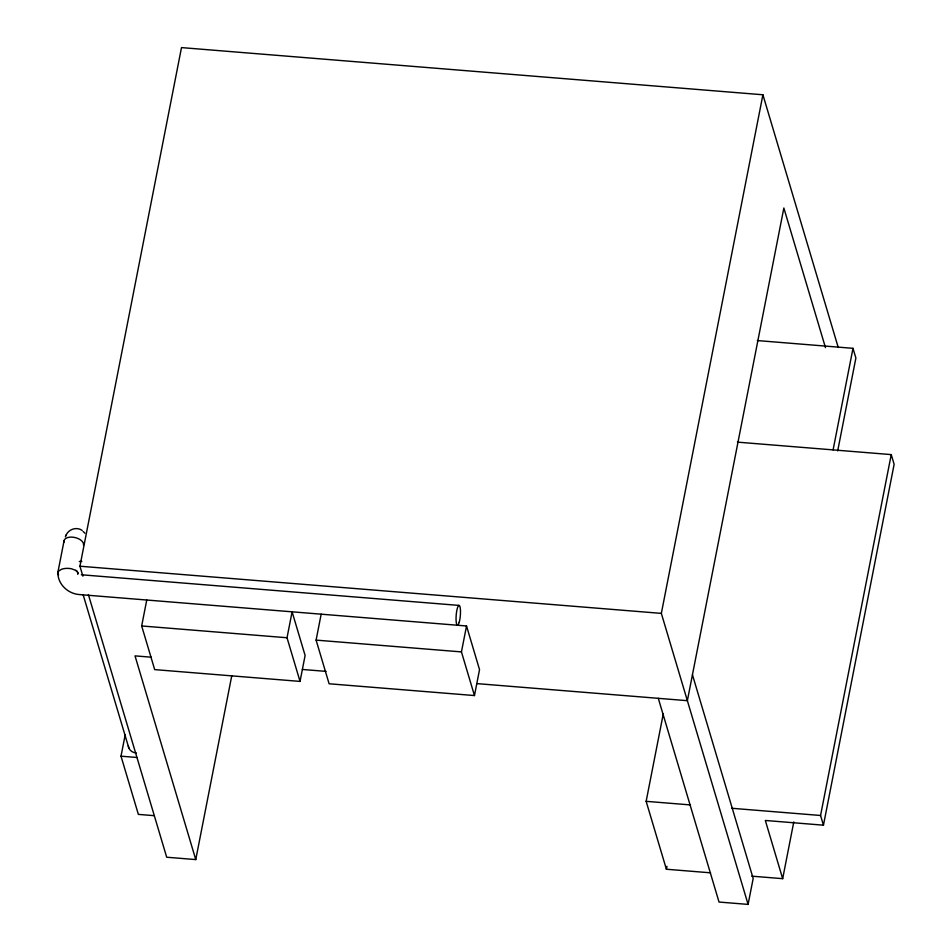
<?xml version="1.0" encoding="UTF-8"?>
<svg xmlns="http://www.w3.org/2000/svg" width="952" height="952" viewBox="0 0 952 952"><rect width="100%" height="100%" fill="white"/><g stroke="black" fill="none" stroke-linecap="round" stroke-linejoin="round"><path stroke-width="1.43" d="M57.87 572.402L64.082 540.7M82.895 576.15L79.932 566.214L181.499 47.6L762.909 94.772L838.236 347.456M300.035 681.406L287.028 637.757L292.097 611.827L305.116 655.476L300.035 681.406L154.688 669.613L141.669 625.964L146.751 600.034M154.343 815.686L138.361 814.388L121.011 756.186L125.236 734.575M88.393 594.607L166.695 857.228L195.755 859.585L231.729 675.932M57.905 573.675C58.358 584.909 68.484 593.834 79.397 594.56L466.528 625.976L479.534 669.625L474.465 695.555L329.106 683.774L316.1 640.113L321.169 614.183M474.465 695.555L461.446 651.906L466.528 625.976M658.296 698.328L719.034 902.044L748.093 904.4L661.342 613.385L762.909 94.772M710.549 872.817L666.388 869.236L646.146 801.334L663.246 714.024M666.388 869.236L666.959 866.32M833.095 449.891L852.992 348.325L757.316 340.566M748.093 904.4L753.175 878.47L692.449 674.754M837.689 450.891L855.884 358.035L852.992 348.325M751.759 876.161L782.675 878.672L793.789 821.921M782.675 878.672L765.325 820.469L823.456 825.182L820.564 815.483L891.239 454.604L737.419 442.133M823.456 825.182L894.13 464.314L891.239 454.604M65.89 535.643C68.199 529.324 76.66 526.373 82.193 530.466M65.379 536.809L66.283 534.762M79.932 566.214L661.342 613.385M81.336 574.77L459.019 605.413M141.669 625.964L287.028 637.757M316.1 640.113L461.446 651.906M151.32 657.201L135.029 655.88L195.755 859.585M302.367 669.458L326.06 671.374M477.095 683.631L687.368 700.684L783.853 208L825.467 347.611M121.011 756.186L136.993 757.483M646.146 801.334L690.486 804.928M731.874 808.284L820.564 815.483M75.66 570.379L75.72 570.391A9.925 5.034 -11.1 0 1 77.79 573.854M83.157 594.774L128.841 748.046M136.386 753.044A9.948 8.556 -16.6 0 1 128.282 745.88M81.836 561.371A9.948 8.556 -16.6 0 1 79.278 561.466M83.098 531.585A9.996 9.068 -22.8 0 1 84.871 533.215M64.022 542.176A9.996 5.557 12.9 0 1 73.792 537.297A9.996 5.557 12.9 0 1 83.49 545.246M77.814 574.032A9.853 4.819 2 0 0 75.72 570.403L71.555 568.796A10.127 4.95 2 0 0 61.618 569.248L58.512 571.188A9.853 4.819 2 0 0 58.619 574.913M459.233 622.251A9.948 2.083 -85.4 0 0 459.542 605.722A9.948 2.083 -85.4 0 0 456.056 618.003A9.948 2.083 -85.4 0 0 459.233 622.251"/></g></svg>
